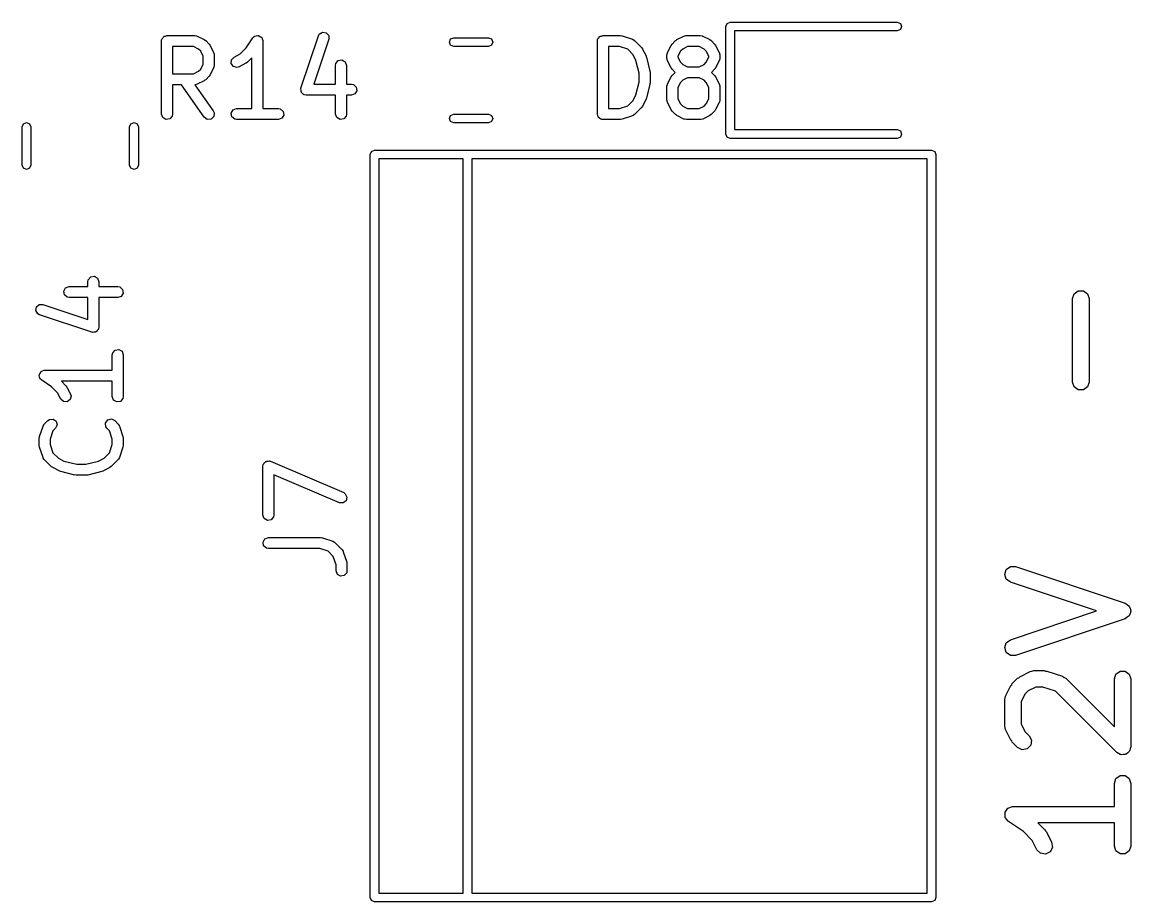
# Model space of a CAD drawing. Extents: x 85.1 to 152.3, y -110.2 to -37.
# Drawn here: x 137.18 to 152.34, y -71.64 to -59.61 of the extents above; entities that cross this region are included whole.
import ezdxf

# ---------------------------------------------------------------- set-up
doc = ezdxf.new("R2010")
doc.units = 0
doc.layers.add('BLACK', color=7, linetype='CONTINUOUS')

msp = doc.modelspace()

# ---------------------------------------------------------------- linework, layer by layer
at = {"layer": 'BLACK', "linetype": 'CONTINUOUS'}
for p, q in [((141.242, -59.7696), (141.286, -59.7427)), ((141.286, -59.7427), (141.337, -59.7502)), ((146.803, -59.6662), (146.821, -59.6238)), ((146.803, -61.1362), (146.803, -59.6662)), ((146.821, -59.6238), (146.863, -59.6062)), ((146.863, -59.6062), (149.148, -59.6062)), ((149.148, -59.7262), (146.923, -59.7262)), ((146.923, -59.7262), (146.923, -61.0762)), ((149.148, -59.6062), (149.191, -59.6238)), ((149.191, -59.7086), (149.148, -59.7262)), ((149.191, -59.6238), (149.208, -59.6662)), ((149.208, -59.6662), (149.191, -59.7086)), ((139.083, -59.8638), (139.085, -59.8541)), ((139.083, -60.8638), (139.083, -59.8638)), ((139.084, -59.8508), (139.086, -59.8479)), ((139.085, -59.8541), (139.084, -59.8508)), ((139.086, -59.8479), (139.088, -59.8382)), ((139.088, -59.8382), (139.1, -59.8232)), ((139.1, -59.8232), (139.11, -59.8064)), ((139.11, -59.8064), (139.116, -59.8041)), ((139.116, -59.8041), (139.121, -59.7989)), ((139.121, -59.7989), (139.14, -59.7955)), ((139.14, -59.7955), (139.158, -59.7888)), ((139.158, -59.7888), (139.539, -59.7888)), ((139.539, -59.7888), (139.565, -59.7933)), ((139.565, -59.7933), (139.568, -59.7962)), ((139.568, -59.7962), (139.573, -59.7967)), ((139.573, -59.7967), (139.668, -59.8444)), ((139.668, -59.8444), (139.686, -59.8577)), ((139.686, -59.8577), (139.688, -59.8584)), ((139.688, -59.8584), (139.735, -59.906)), ((140.243, -59.9589), (140.334, -59.8222)), ((140.334, -59.8222), (140.352, -59.8034)), ((140.352, -59.8034), (140.356, -59.8022)), ((140.356, -59.8022), (140.359, -59.7989)), ((140.359, -59.7989), (140.38, -59.7951)), ((140.38, -59.7951), (140.401, -59.789)), ((140.401, -59.789), (140.405, -59.7907)), ((140.405, -59.7907), (140.409, -59.79)), ((140.409, -59.79), (140.428, -59.8008)), ((140.428, -59.8008), (140.448, -59.8096)), ((140.448, -59.8096), (140.45, -59.8135)), ((140.45, -59.8135), (140.454, -59.8156)), ((140.454, -59.8156), (140.461, -59.8361)), ((140.461, -59.8361), (140.471, -59.8556)), ((140.471, -59.8556), (140.47, -59.8598)), ((140.47, -59.8598), (140.471, -59.8638)), ((140.471, -59.8638), (140.471, -60.7888)), ((140.992, -60.5068), (141.23, -59.7925)), ((141.372, -59.8399), (141.167, -60.4555)), ((141.23, -59.7925), (141.242, -59.7696)), ((141.337, -59.7502), (141.371, -59.7886)), ((141.371, -59.7886), (141.372, -59.8399)), ((143.022, -59.8787), (143.039, -59.8363)), ((143.039, -59.9211), (143.022, -59.8787)), ((143.039, -59.8363), (143.082, -59.8187)), ((143.082, -59.8187), (143.556, -59.8187)), ((143.556, -59.8187), (143.599, -59.8363)), ((143.599, -59.8363), (143.616, -59.8787)), ((143.616, -59.8787), (143.599, -59.9211)), ((145.046, -59.8638), (145.048, -59.8541)), ((145.046, -60.8638), (145.046, -59.8638)), ((145.047, -59.8508), (145.049, -59.8479)), ((145.048, -59.8541), (145.047, -59.8508)), ((145.049, -59.8479), (145.05, -59.8382)), ((145.05, -59.8382), (145.063, -59.8232)), ((145.063, -59.8232), (145.073, -59.8064)), ((145.073, -59.8064), (145.079, -59.8041)), ((145.079, -59.8041), (145.083, -59.7989)), ((145.083, -59.7989), (145.103, -59.7955)), ((145.103, -59.7955), (145.121, -59.7888)), ((145.121, -59.7888), (145.359, -59.7888)), ((145.359, -59.7888), (145.381, -59.7927)), ((145.381, -59.7927), (145.383, -59.7927)), ((145.383, -59.7927), (145.526, -59.8403)), ((145.526, -59.8403), (145.548, -59.8527)), ((145.548, -59.8527), (145.551, -59.8565)), ((145.551, -59.8565), (145.555, -59.8584)), ((145.555, -59.8584), (145.65, -59.9536)), ((146.068, -59.906), (146.115, -59.8584)), ((146.115, -59.8584), (146.134, -59.8455)), ((146.134, -59.8455), (146.135, -59.8444)), ((146.135, -59.8444), (146.23, -59.7967)), ((146.23, -59.7967), (146.255, -59.7893)), ((146.255, -59.7893), (146.26, -59.7904)), ((146.26, -59.7904), (146.264, -59.7888)), ((146.264, -59.7888), (146.454, -59.7888)), ((146.454, -59.7888), (146.48, -59.7933)), ((146.48, -59.7933), (146.483, -59.7962)), ((146.483, -59.7962), (146.488, -59.7967)), ((146.488, -59.7967), (146.583, -59.8444)), ((146.583, -59.8444), (146.601, -59.8577)), ((146.601, -59.8577), (146.603, -59.8584)), ((146.603, -59.8584), (146.65, -59.906)), ((139.522, -59.9388), (139.233, -59.9388)), ((139.233, -59.9388), (139.233, -60.3126)), ((139.59, -59.9731), (139.522, -59.9388)), ((139.62, -60.0035), (139.59, -59.9731)), ((139.655, -60.072), (139.62, -60.0035)), ((139.735, -59.906), (139.748, -59.9244)), ((139.748, -59.9244), (139.749, -59.9255)), ((139.749, -59.9255), (139.797, -60.0208)), ((139.797, -60.0208), (139.804, -60.0457)), ((139.804, -60.0457), (139.803, -60.0501)), ((139.803, -60.0501), (139.805, -60.0543)), ((140.077, -60.0825), (140.162, -60.0403)), ((140.162, -60.0403), (140.243, -59.9589)), ((143.082, -59.9387), (143.039, -59.9211)), ((143.556, -59.9387), (143.082, -59.9387)), ((143.599, -59.9211), (143.556, -59.9387)), ((145.347, -59.9388), (145.196, -59.9388)), ((145.196, -59.9388), (145.196, -60.7888)), ((145.461, -59.977), (145.347, -59.9388)), ((145.535, -60.0511), (145.461, -59.977)), ((145.574, -60.1281), (145.535, -60.0511)), ((145.65, -59.9536), (145.663, -59.972)), ((145.663, -59.972), (145.664, -59.9731)), ((145.664, -59.9731), (145.712, -60.0684)), ((145.998, -60.0543), (146.003, -60.0286)), ((146.003, -60.0286), (146.006, -60.0252)), ((146.006, -60.0208), (146.054, -59.9255)), ((146.006, -60.0252), (146.006, -60.0208)), ((146.054, -59.9255), (146.067, -59.9075)), ((146.067, -59.9075), (146.068, -59.906)), ((146.183, -60.0035), (146.148, -60.072)), ((146.213, -59.9731), (146.183, -60.0035)), ((146.281, -59.9388), (146.213, -59.9731)), ((146.437, -59.9388), (146.281, -59.9388)), ((146.505, -59.9731), (146.437, -59.9388)), ((146.535, -60.0035), (146.505, -59.9731)), ((146.57, -60.072), (146.535, -60.0035)), ((146.65, -59.906), (146.663, -59.9244)), ((146.663, -59.9244), (146.664, -59.9255)), ((146.664, -59.9255), (146.712, -60.0208)), ((146.712, -60.0208), (146.719, -60.0457)), ((146.719, -60.0457), (146.718, -60.0501)), ((146.718, -60.0501), (146.72, -60.0543)), ((139.62, -60.248), (139.655, -60.1794)), ((139.655, -60.1794), (139.655, -60.072)), ((139.805, -60.1972), (139.8, -60.2228)), ((139.805, -60.0543), (139.805, -60.1972)), ((140.039, -60.1709), (140.042, -60.1197)), ((140.069, -60.2121), (140.039, -60.1709)), ((140.042, -60.1197), (140.077, -60.0825)), ((140.239, -60.169), (140.144, -60.2166)), ((140.241, -60.1678), (140.239, -60.169)), ((140.259, -60.1549), (140.241, -60.1678)), ((140.321, -60.0925), (140.259, -60.1549)), ((140.321, -60.7888), (140.321, -60.0925)), ((141.464, -60.1972), (141.469, -60.1715)), ((141.464, -60.4555), (141.464, -60.1972)), ((141.469, -60.1715), (141.502, -60.1322)), ((141.502, -60.1322), (141.552, -60.1233)), ((141.552, -60.1233), (141.597, -60.1489)), ((141.597, -60.1489), (141.614, -60.1972)), ((141.614, -60.1972), (141.614, -60.4555)), ((145.617, -60.3016), (145.574, -60.1281)), ((145.712, -60.0684), (145.715, -60.0808)), ((145.715, -60.0808), (145.717, -60.0837)), ((145.717, -60.0837), (145.765, -60.2742)), ((145.998, -60.1019), (145.998, -60.0543)), ((146, -60.1061), (145.998, -60.1019)), ((145.999, -60.1105), (146, -60.1061)), ((146.006, -60.1355), (145.999, -60.1105)), ((146.054, -60.2307), (146.006, -60.1355)), ((146.148, -60.072), (146.148, -60.0842)), ((146.148, -60.0842), (146.183, -60.1527)), ((146.183, -60.1527), (146.213, -60.1831)), ((146.213, -60.1831), (146.281, -60.2174)), ((146.437, -60.2174), (146.505, -60.1831)), ((146.505, -60.1831), (146.535, -60.1527)), ((146.535, -60.1527), (146.57, -60.0842)), ((146.57, -60.0842), (146.57, -60.072)), ((146.712, -60.1355), (146.664, -60.2307)), ((146.715, -60.1276), (146.712, -60.131)), ((146.712, -60.131), (146.712, -60.1355)), ((146.72, -60.1019), (146.715, -60.1276)), ((146.72, -60.0543), (146.72, -60.1019)), ((139.233, -60.3126), (139.522, -60.3126)), ((139.522, -60.3126), (139.59, -60.2784)), ((139.59, -60.2784), (139.62, -60.248)), ((139.735, -60.3454), (139.688, -60.393)), ((139.736, -60.3439), (139.735, -60.3454)), ((139.749, -60.3259), (139.736, -60.3439)), ((139.797, -60.2307), (139.749, -60.3259)), ((139.8, -60.2228), (139.797, -60.2262)), ((139.797, -60.2262), (139.797, -60.2307)), ((140.119, -60.224), (140.069, -60.2121)), ((140.144, -60.2166), (140.119, -60.224)), ((145.617, -60.426), (145.617, -60.3016)), ((145.765, -60.2742), (145.766, -60.2891)), ((145.766, -60.2891), (145.767, -60.2924)), ((145.767, -60.2924), (145.767, -60.4352)), ((146.006, -60.4493), (146.054, -60.3541)), ((146.055, -60.2318), (146.054, -60.2307)), ((146.054, -60.3541), (146.067, -60.3361)), ((146.068, -60.2502), (146.055, -60.2318)), ((146.067, -60.3361), (146.068, -60.3346)), ((146.11, -60.2924), (146.068, -60.2502)), ((146.068, -60.3346), (146.11, -60.2924)), ((146.281, -60.2174), (146.437, -60.2174)), ((146.65, -60.2502), (146.608, -60.2924)), ((146.608, -60.2924), (146.65, -60.3346)), ((146.651, -60.2487), (146.65, -60.2502)), ((146.65, -60.3346), (146.663, -60.353)), ((146.664, -60.2307), (146.651, -60.2487)), ((146.663, -60.353), (146.664, -60.3541)), ((146.664, -60.3541), (146.712, -60.4493)), ((139.357, -60.4626), (139.233, -60.4626)), ((139.233, -60.4626), (139.233, -60.8638)), ((139.668, -60.9068), (139.357, -60.4626)), ((139.543, -60.4611), (139.54, -60.4623)), ((139.54, -60.4623), (139.791, -60.8208)), ((139.548, -60.4621), (139.543, -60.4611)), ((139.573, -60.4547), (139.548, -60.4621)), ((139.668, -60.4071), (139.573, -60.4547)), ((139.669, -60.4059), (139.668, -60.4071)), ((139.688, -60.393), (139.669, -60.4059)), ((140.992, -60.5125), (140.992, -60.5068)), ((141.167, -60.4555), (141.464, -60.4555)), ((141.614, -60.4555), (141.682, -60.4555)), ((141.682, -60.4555), (141.708, -60.46)), ((141.708, -60.46), (141.747, -60.493)), ((141.747, -60.493), (141.756, -60.5435)), ((145.574, -60.5995), (145.617, -60.426)), ((145.765, -60.4534), (145.717, -60.6439)), ((145.767, -60.4352), (145.765, -60.45)), ((145.765, -60.45), (145.765, -60.4534)), ((145.998, -60.4829), (146.003, -60.4572)), ((145.998, -60.6733), (145.998, -60.4829)), ((146.003, -60.4572), (146.006, -60.4538)), ((146.006, -60.4538), (146.006, -60.4493)), ((146.183, -60.4321), (146.148, -60.5006)), ((146.148, -60.5006), (146.148, -60.6556)), ((146.213, -60.4016), (146.183, -60.4321)), ((146.281, -60.3674), (146.213, -60.4016)), ((146.437, -60.3674), (146.281, -60.3674)), ((146.505, -60.4016), (146.437, -60.3674)), ((146.535, -60.4321), (146.505, -60.4016)), ((146.57, -60.5006), (146.535, -60.4321)), ((146.57, -60.6556), (146.57, -60.5006)), ((146.712, -60.4493), (146.719, -60.4743)), ((146.719, -60.4743), (146.718, -60.4787)), ((146.718, -60.4787), (146.72, -60.4829)), ((146.72, -60.4829), (146.72, -60.6733)), ((140.989, -60.5175), (140.992, -60.5125)), ((140.993, -60.5376), (140.989, -60.5175)), ((140.993, -60.5581), (140.993, -60.5376)), ((140.997, -60.5623), (140.993, -60.5581)), ((140.998, -60.568), (140.997, -60.5623)), ((141.014, -60.5811), (140.998, -60.568)), ((141.027, -60.5964), (141.014, -60.5811)), ((141.033, -60.5973), (141.027, -60.5964)), ((141.037, -60.601), (141.033, -60.5973)), ((141.063, -60.6055), (141.037, -60.601)), ((141.464, -60.6055), (141.063, -60.6055)), ((141.464, -60.8638), (141.464, -60.6055)), ((141.682, -60.6055), (141.614, -60.6055)), ((141.614, -60.6055), (141.614, -60.8638)), ((141.73, -60.5879), (141.682, -60.6055)), ((141.756, -60.5435), (141.73, -60.5879)), ((145.535, -60.6765), (145.574, -60.5995)), ((145.712, -60.6593), (145.664, -60.7545)), ((145.717, -60.6439), (145.712, -60.6557)), ((145.712, -60.6557), (145.712, -60.6593)), ((146.148, -60.6556), (146.183, -60.7242)), ((146.535, -60.7242), (146.57, -60.6556)), ((140.037, -60.8508), (140.062, -60.8064)), ((140.062, -60.8064), (140.111, -60.7888)), ((140.111, -60.7888), (140.321, -60.7888)), ((140.471, -60.7888), (140.682, -60.7888)), ((140.682, -60.7888), (140.708, -60.7933)), ((140.708, -60.7933), (140.747, -60.8263)), ((145.196, -60.7888), (145.347, -60.7888)), ((145.347, -60.7888), (145.461, -60.7506)), ((145.461, -60.7506), (145.535, -60.6765)), ((145.65, -60.774), (145.555, -60.8692)), ((145.651, -60.7725), (145.65, -60.774)), ((145.664, -60.7545), (145.651, -60.7725)), ((146, -60.6776), (145.998, -60.6733)), ((145.999, -60.6819), (146, -60.6776)), ((146.006, -60.7069), (145.999, -60.6819)), ((146.054, -60.8021), (146.006, -60.7069)), ((146.055, -60.8032), (146.054, -60.8021)), ((146.068, -60.8216), (146.055, -60.8032)), ((146.183, -60.7242), (146.213, -60.7546)), ((146.213, -60.7546), (146.281, -60.7888)), ((146.281, -60.7888), (146.437, -60.7888)), ((146.437, -60.7888), (146.505, -60.7546)), ((146.505, -60.7546), (146.535, -60.7242)), ((146.664, -60.8021), (146.651, -60.8201)), ((146.712, -60.7069), (146.664, -60.8021)), ((146.715, -60.699), (146.712, -60.7024)), ((146.712, -60.7024), (146.712, -60.7069)), ((146.72, -60.6733), (146.715, -60.699)), ((139.101, -60.912), (139.083, -60.8638)), ((139.145, -60.9377), (139.101, -60.912)), ((139.196, -60.9288), (139.145, -60.9377)), ((139.229, -60.8895), (139.196, -60.9288)), ((139.233, -60.8638), (139.229, -60.8895)), ((139.71, -60.9363), (139.668, -60.9068)), ((139.761, -60.9318), (139.71, -60.9363)), ((139.798, -60.8955), (139.761, -60.9318)), ((139.791, -60.8208), (139.802, -60.8444)), ((139.802, -60.8444), (139.798, -60.8955)), ((140.046, -60.9013), (140.037, -60.8508)), ((140.085, -60.9343), (140.046, -60.9013)), ((140.111, -60.9388), (140.085, -60.9343)), ((140.682, -60.9388), (140.111, -60.9388)), ((140.73, -60.9213), (140.682, -60.9388)), ((140.756, -60.8768), (140.73, -60.9213)), ((140.747, -60.8263), (140.756, -60.8768)), ((141.482, -60.912), (141.464, -60.8638)), ((141.526, -60.9377), (141.482, -60.912)), ((141.577, -60.9288), (141.526, -60.9377)), ((141.61, -60.8895), (141.577, -60.9288)), ((141.614, -60.8638), (141.61, -60.8895)), ((143.022, -60.9237), (143.039, -60.8813)), ((143.039, -60.9661), (143.022, -60.9237)), ((143.039, -60.8813), (143.082, -60.8637)), ((143.082, -60.8637), (143.556, -60.8637)), ((143.556, -60.8637), (143.599, -60.8813)), ((143.599, -60.8813), (143.616, -60.9237)), ((143.616, -60.9237), (143.599, -60.9661)), ((145.053, -60.8821), (145.046, -60.8638)), ((145.056, -60.9013), (145.053, -60.8821)), ((145.061, -60.9057), (145.056, -60.9013)), ((145.063, -60.912), (145.061, -60.9057)), ((145.08, -60.9218), (145.063, -60.912)), ((145.095, -60.9343), (145.08, -60.9218)), ((145.105, -60.936), (145.095, -60.9343)), ((145.108, -60.9377), (145.105, -60.936)), ((145.111, -60.9371), (145.108, -60.9377)), ((145.121, -60.9388), (145.111, -60.9371)), ((145.359, -60.9388), (145.121, -60.9388)), ((145.361, -60.9383), (145.359, -60.9388)), ((145.383, -60.935), (145.361, -60.9383)), ((145.526, -60.8874), (145.383, -60.935)), ((145.529, -60.8846), (145.526, -60.8874)), ((145.534, -60.8842), (145.529, -60.8846)), ((145.555, -60.8692), (145.534, -60.8842)), ((146.115, -60.8692), (146.068, -60.8216)), ((146.117, -60.8699), (146.115, -60.8692)), ((146.135, -60.8833), (146.117, -60.8699)), ((146.23, -60.9309), (146.135, -60.8833)), ((146.235, -60.9314), (146.23, -60.9309)), ((146.238, -60.9343), (146.235, -60.9314)), ((146.264, -60.9388), (146.238, -60.9343)), ((146.454, -60.9388), (146.264, -60.9388)), ((146.458, -60.9373), (146.454, -60.9388)), ((146.463, -60.9383), (146.458, -60.9373)), ((146.488, -60.9309), (146.463, -60.9383)), ((146.583, -60.8833), (146.488, -60.9309)), ((146.584, -60.8821), (146.583, -60.8833)), ((146.603, -60.8692), (146.584, -60.8821)), ((146.65, -60.8216), (146.603, -60.8692)), ((146.651, -60.8201), (146.65, -60.8216)), ((137.178, -61.0391), (137.195, -60.9967)), ((137.178, -61.5617), (137.178, -61.0391)), ((137.195, -60.9967), (137.238, -60.9791)), ((137.238, -60.9791), (137.28, -60.9967)), ((137.28, -60.9967), (137.298, -61.0391)), ((137.298, -61.0391), (137.298, -61.5617)), ((138.648, -61.0391), (138.665, -60.9967)), ((138.648, -61.5617), (138.648, -61.0391)), ((138.665, -60.9967), (138.708, -60.9791)), ((138.708, -60.9791), (138.75, -60.9967)), ((138.75, -60.9967), (138.768, -61.0391)), ((138.768, -61.0391), (138.768, -61.5617)), ((143.082, -60.9837), (143.039, -60.9661)), ((143.556, -60.9837), (143.082, -60.9837)), ((143.599, -60.9661), (143.556, -60.9837)), ((146.923, -61.0762), (149.148, -61.0762)), ((149.148, -61.0762), (149.191, -61.0938)), ((149.191, -61.0938), (149.208, -61.1362)), ((146.821, -61.1786), (146.803, -61.1362)), ((146.863, -61.1962), (146.821, -61.1786)), ((149.148, -61.1962), (146.863, -61.1962)), ((149.191, -61.1786), (149.148, -61.1962)), ((149.208, -61.1362), (149.191, -61.1786)), ((141.938, -61.4172), (141.956, -61.3748)), ((141.938, -71.5772), (141.938, -61.4172)), ((141.956, -61.3748), (141.998, -61.3572)), ((141.998, -61.3572), (149.618, -61.3572)), ((149.618, -61.3572), (149.661, -61.3748)), ((149.661, -61.3748), (149.678, -61.4172)), ((149.678, -61.4172), (149.678, -71.5772)), ((137.195, -61.6041), (137.178, -61.5617)), ((137.298, -61.5617), (137.28, -61.6041)), ((138.665, -61.6041), (138.648, -61.5617)), ((138.768, -61.5617), (138.75, -61.6041)), ((142.058, -61.4772), (142.058, -71.5172)), ((143.208, -61.4772), (142.058, -61.4772)), ((143.208, -71.5172), (143.208, -61.4772)), ((143.328, -61.4772), (143.328, -71.5172)), ((149.558, -61.4772), (143.328, -61.4772)), ((149.558, -71.5172), (149.558, -61.4772)), ((137.238, -61.6217), (137.195, -61.6041)), ((137.28, -61.6041), (137.238, -61.6217)), ((138.708, -61.6217), (138.665, -61.6041)), ((138.75, -61.6041), (138.708, -61.6217)), ((138.115, -63.0907), (138.166, -63.0818)), ((138.166, -63.0818), (138.21, -63.1075)), ((137.771, -63.2411), (137.82, -63.2235)), ((137.82, -63.2235), (138.078, -63.2235)), ((138.078, -63.1557), (138.082, -63.13)), ((138.078, -63.2235), (138.078, -63.1557)), ((138.082, -63.13), (138.115, -63.0907)), ((138.21, -63.1075), (138.228, -63.1557)), ((138.228, -63.1557), (138.228, -63.2235)), ((138.228, -63.2235), (138.486, -63.2235)), ((138.486, -63.2235), (138.512, -63.2281)), ((138.512, -63.2281), (138.551, -63.261)), ((137.746, -63.2855), (137.771, -63.2411)), ((137.755, -63.336), (137.746, -63.2855)), ((137.794, -63.369), (137.755, -63.336)), ((137.82, -63.3735), (137.794, -63.369)), ((138.078, -63.3735), (137.82, -63.3735)), ((138.078, -63.6707), (138.078, -63.3735)), ((138.486, -63.3735), (138.228, -63.3735)), ((138.228, -63.3735), (138.228, -63.7747)), ((138.534, -63.356), (138.486, -63.3735)), ((138.56, -63.3116), (138.534, -63.356)), ((138.551, -63.261), (138.56, -63.3116)), ((151.546, -63.3858), (151.568, -63.3196)), ((151.546, -64.5286), (151.546, -63.3858)), ((151.568, -63.3196), (151.624, -63.2788)), ((151.624, -63.2788), (151.694, -63.2788)), ((151.694, -63.2788), (151.75, -63.3196)), ((151.75, -63.3196), (151.771, -63.3858)), ((151.771, -63.3858), (151.771, -64.5286)), ((137.365, -63.5517), (137.373, -63.5009)), ((137.373, -63.5009), (137.411, -63.4669)), ((137.411, -63.4669), (137.462, -63.4655)), ((137.462, -63.4655), (138.078, -63.6707)), ((137.392, -63.5954), (137.365, -63.5517)), ((137.415, -63.6078), (137.392, -63.5954)), ((138.129, -63.8459), (137.415, -63.6078)), ((138.18, -63.8445), (138.16, -63.845)), ((138.185, -63.8407), (138.18, -63.8445)), ((138.19, -63.8397), (138.185, -63.8407)), ((138.204, -63.824), (138.19, -63.8397)), ((138.219, -63.8104), (138.204, -63.824)), ((138.22, -63.8048), (138.219, -63.8104)), ((138.223, -63.8004), (138.22, -63.8048)), ((138.228, -63.7747), (138.223, -63.8004)), ((138.135, -63.8457), (138.129, -63.8459)), ((138.14, -63.8486), (138.135, -63.8457)), ((138.16, -63.845), (138.14, -63.8486)), ((138.411, -64.1557), (138.416, -64.13)), ((138.416, -64.13), (138.449, -64.0907)), ((138.449, -64.0907), (138.499, -64.0818)), ((138.499, -64.0818), (138.544, -64.1075)), ((138.544, -64.1075), (138.561, -64.1557)), ((138.411, -64.3664), (138.411, -64.1557)), ((138.561, -64.1557), (138.561, -64.7271)), ((137.411, -64.4366), (137.413, -64.4326)), ((137.417, -64.4575), (137.411, -64.4366)), ((137.412, -64.4284), (137.423, -64.4095)), ((137.413, -64.4326), (137.412, -64.4284)), ((137.423, -64.4095), (137.432, -64.3896)), ((137.432, -64.3896), (137.436, -64.3877)), ((137.436, -64.3877), (137.438, -64.3839)), ((137.438, -64.3839), (137.458, -64.3765)), ((137.458, -64.3765), (137.478, -64.3668)), ((137.478, -64.3668), (137.482, -64.3679)), ((137.482, -64.3679), (137.486, -64.3664)), ((137.486, -64.3664), (138.411, -64.3664)), ((137.421, -64.4789), (137.417, -64.4575)), ((137.425, -64.4817), (137.421, -64.4789)), ((137.426, -64.4858), (137.425, -64.4817)), ((137.445, -64.5038), (137.426, -64.4858)), ((137.581, -64.5949), (137.445, -64.5038)), ((137.663, -64.6763), (137.581, -64.5949)), ((138.411, -64.5164), (137.715, -64.5164)), ((137.715, -64.5164), (137.777, -64.5788)), ((137.777, -64.5788), (137.79, -64.5972)), ((137.79, -64.5972), (137.791, -64.5983)), ((137.791, -64.5983), (137.839, -64.6936)), ((138.411, -64.7271), (138.411, -64.5164)), ((151.568, -64.5948), (151.546, -64.5286)), ((151.624, -64.6356), (151.568, -64.5948)), ((151.75, -64.5948), (151.694, -64.6356)), ((151.771, -64.5286), (151.75, -64.5948)), ((137.705, -64.7606), (137.663, -64.6763)), ((137.846, -64.7185), (137.835, -64.7684)), ((137.839, -64.6936), (137.846, -64.7185)), ((138.429, -64.7753), (138.411, -64.7271)), ((138.557, -64.7528), (138.524, -64.7921)), ((138.561, -64.7271), (138.557, -64.7528)), ((151.694, -64.6356), (151.624, -64.6356)), ((137.742, -64.7959), (137.705, -64.7606)), ((137.793, -64.799), (137.742, -64.7959)), ((137.835, -64.7684), (137.793, -64.799)), ((138.473, -64.801), (138.429, -64.7753)), ((138.524, -64.7921), (138.473, -64.801)), ((137.481, -65.1026), (137.528, -65.055)), ((137.528, -65.055), (137.55, -65.0401)), ((137.55, -65.0401), (137.601, -65.0356)), ((137.601, -65.0356), (137.643, -65.065)), ((138.319, -65.0886), (138.348, -65.0466)), ((138.348, -65.0466), (138.398, -65.0333)), ((138.398, -65.0333), (138.444, -65.055)), ((138.444, -65.055), (138.492, -65.1026)), ((137.415, -65.2748), (137.463, -65.132)), ((137.463, -65.132), (137.475, -65.1091)), ((137.475, -65.1091), (137.479, -65.1067)), ((137.479, -65.1067), (137.481, -65.1026)), ((137.599, -65.1962), (137.561, -65.3107)), ((137.634, -65.1611), (137.599, -65.1962)), ((137.656, -65.1146), (137.634, -65.1611)), ((137.643, -65.065), (137.656, -65.1146)), ((138.323, -65.1398), (138.319, -65.0886)), ((138.338, -65.1611), (138.323, -65.1398)), ((138.373, -65.1962), (138.338, -65.1611)), ((138.411, -65.3107), (138.373, -65.1962)), ((138.492, -65.1026), (138.507, -65.124)), ((138.507, -65.124), (138.507, -65.1284)), ((138.507, -65.1284), (138.51, -65.132)), ((138.51, -65.132), (138.557, -65.2748)), ((137.411, -65.2985), (137.415, -65.2764)), ((137.411, -65.3938), (137.411, -65.2985)), ((137.415, -65.2764), (137.415, -65.2748)), ((137.561, -65.3107), (137.561, -65.3816)), ((138.411, -65.3816), (138.411, -65.3107)), ((138.557, -65.2748), (138.561, -65.297)), ((138.561, -65.297), (138.561, -65.2985)), ((138.561, -65.2985), (138.561, -65.3938)), ((137.412, -65.3953), (137.411, -65.3938)), ((137.415, -65.4175), (137.412, -65.3953)), ((137.463, -65.5603), (137.415, -65.4175)), ((137.561, -65.3816), (137.599, -65.4961)), ((137.599, -65.4961), (137.674, -65.5702)), ((138.299, -65.5702), (138.373, -65.4961)), ((138.373, -65.4961), (138.411, -65.3816)), ((138.557, -65.4175), (138.51, -65.5603)), ((138.561, -65.3938), (138.557, -65.4159)), ((138.557, -65.4159), (138.557, -65.4175)), ((137.465, -65.5639), (137.463, -65.5603)), ((137.466, -65.5683), (137.465, -65.5639)), ((137.481, -65.5897), (137.466, -65.5683)), ((137.576, -65.6849), (137.481, -65.5897)), ((137.674, -65.5702), (137.75, -65.6087)), ((137.75, -65.6087), (137.924, -65.6521)), ((137.924, -65.6521), (138.048, -65.6521)), ((138.048, -65.6521), (138.222, -65.6087)), ((138.222, -65.6087), (138.299, -65.5702)), ((138.492, -65.5897), (138.396, -65.6849)), ((138.494, -65.5856), (138.492, -65.5897)), ((138.497, -65.5832), (138.494, -65.5856)), ((138.51, -65.5603), (138.497, -65.5832)), ((140.471, -65.6813), (140.476, -65.6557)), ((140.476, -65.6557), (140.482, -65.6489)), ((140.482, -65.6489), (140.484, -65.6402)), ((140.484, -65.6402), (140.498, -65.6298)), ((140.498, -65.6298), (140.509, -65.6164)), ((140.509, -65.6164), (140.518, -65.6148)), ((140.518, -65.6148), (140.525, -65.6095)), ((140.525, -65.6095), (140.542, -65.6105)), ((140.542, -65.6105), (140.559, -65.6075)), ((140.559, -65.6075), (140.567, -65.6119)), ((140.567, -65.6119), (140.576, -65.6124)), ((140.576, -65.6124), (141.576, -66.0409)), ((137.578, -65.6856), (137.576, -65.6849)), ((137.596, -65.6989), (137.578, -65.6856)), ((137.691, -65.7466), (137.596, -65.6989)), ((137.694, -65.747), (137.691, -65.7466)), ((137.706, -65.7522), (137.694, -65.747)), ((137.897, -65.7999), (137.706, -65.7522)), ((137.9, -65.7995), (137.897, -65.7999)), ((137.915, -65.8021), (137.9, -65.7995)), ((138.058, -65.8021), (137.915, -65.8021)), ((138.061, -65.8009), (138.058, -65.8021)), ((138.076, -65.7999), (138.061, -65.8009)), ((138.266, -65.7522), (138.076, -65.7999)), ((138.269, -65.7503), (138.266, -65.7522)), ((138.282, -65.7466), (138.269, -65.7503)), ((138.377, -65.6989), (138.282, -65.7466)), ((138.378, -65.6978), (138.377, -65.6989)), ((138.396, -65.6849), (138.378, -65.6978)), ((140.471, -66.348), (140.471, -65.6813)), ((141.517, -66.1788), (140.621, -65.7951)), ((140.621, -65.7951), (140.621, -66.348)), ((141.576, -66.0409), (141.598, -66.0552)), ((141.598, -66.0552), (141.621, -66.101)), ((141.621, -66.101), (141.609, -66.151)), ((141.568, -66.1817), (141.517, -66.1788)), ((141.609, -66.151), (141.568, -66.1817)), ((140.489, -66.3962), (140.471, -66.348)), ((140.533, -66.4218), (140.489, -66.3962)), ((140.584, -66.4129), (140.533, -66.4218)), ((140.617, -66.3736), (140.584, -66.4129)), ((140.621, -66.348), (140.617, -66.3736)), ((140.473, -66.7159), (140.498, -66.6715)), ((140.481, -66.7664), (140.473, -66.7159)), ((140.498, -66.6715), (140.546, -66.6539)), ((140.546, -66.6539), (141.261, -66.6539)), ((141.261, -66.6539), (141.283, -66.6578)), ((141.283, -66.6578), (141.284, -66.6578)), ((141.284, -66.6578), (141.427, -66.7054)), ((141.427, -66.7054), (141.45, -66.7178)), ((141.45, -66.7178), (141.453, -66.7216)), ((141.453, -66.7216), (141.457, -66.7235)), ((141.457, -66.7235), (141.552, -66.8188)), ((140.521, -66.7994), (140.481, -66.7664)), ((140.546, -66.8039), (140.521, -66.7994)), ((141.249, -66.8039), (140.546, -66.8039)), ((141.363, -66.8421), (141.249, -66.8039)), ((141.433, -66.9123), (141.363, -66.8421)), ((141.552, -66.8188), (141.567, -66.8401)), ((141.567, -66.8401), (141.567, -66.8446)), ((141.567, -66.8446), (141.57, -66.8481)), ((141.57, -66.8481), (141.618, -66.9909)), ((141.471, -67.0268), (141.433, -66.9123)), ((141.471, -67.1099), (141.471, -67.0268)), ((141.618, -66.9909), (141.621, -67.0131)), ((141.621, -67.0131), (141.621, -67.0146)), ((141.621, -67.0146), (141.621, -67.1099)), ((141.489, -67.1581), (141.471, -67.1099)), ((141.533, -67.1837), (141.489, -67.1581)), ((141.584, -67.1748), (141.533, -67.1837)), ((141.617, -67.1355), (141.584, -67.1748)), ((141.621, -67.1099), (141.617, -67.1355)), ((150.618, -67.1586), (150.64, -67.0926)), ((150.639, -67.2249), (150.618, -67.1586)), ((150.64, -67.0926), (150.696, -67.0522)), ((150.696, -67.0522), (150.766, -67.0527)), ((150.766, -67.0527), (152.266, -67.5527)), ((150.695, -67.2662), (150.639, -67.2249)), ((151.875, -67.6594), (150.695, -67.2662)), ((152.266, -67.5527), (152.293, -67.5729)), ((152.293, -67.5729), (152.321, -67.5926)), ((152.321, -67.5926), (152.321, -67.5935)), ((152.321, -67.5935), (152.322, -67.594)), ((152.322, -67.594), (152.332, -67.6263)), ((152.332, -67.6263), (152.343, -67.6586)), ((150.695, -68.0527), (151.875, -67.6594)), ((152.266, -67.7662), (150.766, -68.2662)), ((152.293, -67.746), (152.266, -67.7662)), ((152.321, -67.7262), (152.293, -67.746)), ((152.322, -67.7249), (152.321, -67.7254)), ((152.321, -67.7254), (152.321, -67.7262)), ((152.332, -67.6925), (152.322, -67.7249)), ((152.343, -67.6603), (152.332, -67.6925)), ((152.343, -67.6586), (152.343, -67.6594)), ((152.343, -67.6594), (152.343, -67.6603)), ((150.639, -68.094), (150.695, -68.0527)), ((150.618, -68.1603), (150.639, -68.094)), ((150.64, -68.2262), (150.618, -68.1603)), ((150.696, -68.2667), (150.64, -68.2262)), ((150.766, -68.2662), (150.696, -68.2667)), ((150.823, -68.5588), (150.966, -68.4874)), ((150.966, -68.4874), (150.991, -68.4835)), ((150.991, -68.4835), (151.016, -68.4755)), ((151.016, -68.4755), (151.159, -68.4755)), ((151.159, -68.4755), (151.176, -68.4811)), ((151.176, -68.4811), (151.194, -68.4813)), ((151.194, -68.4813), (151.409, -68.5527)), ((152.118, -68.588), (152.139, -68.5219)), ((152.139, -68.5219), (152.196, -68.481)), ((152.196, -68.481), (152.265, -68.481)), ((152.265, -68.481), (152.321, -68.5219)), ((152.321, -68.5219), (152.343, -68.588)), ((150.63, -68.8234), (150.701, -68.6805)), ((150.701, -68.6805), (150.714, -68.6676)), ((150.714, -68.6676), (150.722, -68.6513)), ((150.722, -68.6513), (150.794, -68.5799)), ((150.794, -68.5799), (150.81, -68.5716)), ((150.81, -68.5716), (150.823, -68.5588)), ((151.409, -68.5527), (151.43, -68.5681)), ((151.43, -68.5681), (151.453, -68.5799)), ((151.453, -68.5799), (152.118, -69.245)), ((152.118, -69.245), (152.118, -68.588)), ((152.343, -68.588), (152.343, -69.5166)), ((150.618, -68.8737), (150.626, -68.849)), ((150.626, -68.849), (150.63, -68.8234)), ((150.894, -68.7975), (150.843, -68.9003)), ((150.94, -68.7519), (150.894, -68.7975)), ((151.043, -68.7005), (150.94, -68.7519)), ((151.141, -68.7005), (151.043, -68.7005)), ((151.312, -68.7578), (151.141, -68.7005)), ((152.151, -69.5961), (151.312, -68.7578)), ((150.618, -69.2309), (150.618, -68.8737)), ((150.843, -68.9003), (150.843, -69.2043)), ((150.626, -69.2555), (150.618, -69.2309)), ((150.63, -69.2812), (150.626, -69.2555)), ((150.701, -69.424), (150.63, -69.2812)), ((150.843, -69.2043), (150.894, -69.3071)), ((150.714, -69.437), (150.701, -69.424)), ((150.722, -69.4533), (150.714, -69.437)), ((150.794, -69.5247), (150.722, -69.4533)), ((150.894, -69.3071), (150.953, -69.3656)), ((150.953, -69.3656), (150.984, -69.4275)), ((150.984, -69.4275), (150.973, -69.4962)), ((150.856, -69.5563), (150.794, -69.5247)), ((150.924, -69.5454), (150.856, -69.5563)), ((150.973, -69.4962), (150.924, -69.5454)), ((152.174, -69.6081), (152.151, -69.5961)), ((152.3, -69.5982), (152.281, -69.6168)), ((152.321, -69.5827), (152.3, -69.5982)), ((152.324, -69.5741), (152.321, -69.5827)), ((152.331, -69.5676), (152.324, -69.5741)), ((152.335, -69.5416), (152.331, -69.5676)), ((152.343, -69.5166), (152.335, -69.5416)), ((152.196, -69.6236), (152.174, -69.6081)), ((152.205, -69.6236), (152.196, -69.6236)), ((152.213, -69.6277), (152.205, -69.6236)), ((152.239, -69.6236), (152.213, -69.6277)), ((152.265, -69.6236), (152.239, -69.6236)), ((152.272, -69.6182), (152.265, -69.6236)), ((152.281, -69.6168), (152.272, -69.6182)), ((152.139, -69.9504), (152.196, -69.9096)), ((152.196, -69.9096), (152.265, -69.9096)), ((152.265, -69.9096), (152.321, -69.9504)), ((152.118, -70.0166), (152.139, -69.9504)), ((152.118, -70.3326), (152.118, -70.0166)), ((152.321, -69.9504), (152.343, -70.0166)), ((152.343, -70.0166), (152.343, -70.8737)), ((150.642, -70.384), (150.661, -70.3569)), ((150.661, -70.3569), (150.663, -70.356)), ((150.663, -70.356), (150.664, -70.3541)), ((150.664, -70.3541), (150.695, -70.344)), ((150.695, -70.344), (150.726, -70.3327)), ((150.726, -70.3327), (150.728, -70.3334)), ((150.728, -70.3334), (150.73, -70.3326)), ((150.73, -70.3326), (152.118, -70.3326)), ((150.622, -70.4147), (150.623, -70.4127)), ((150.623, -70.4473), (150.622, -70.4147)), ((150.623, -70.4104), (150.642, -70.384)), ((150.623, -70.4127), (150.623, -70.4104)), ((150.623, -70.4799), (150.623, -70.4473)), ((150.625, -70.4818), (150.623, -70.4799)), ((150.625, -70.4842), (150.625, -70.4818)), ((150.645, -70.5098), (150.625, -70.4842)), ((150.664, -70.5362), (150.645, -70.5098)), ((150.666, -70.5369), (150.664, -70.5362)), ((150.668, -70.5387), (150.666, -70.5369)), ((150.873, -70.6754), (150.668, -70.5387)), ((152.118, -70.5576), (151.073, -70.5576)), ((151.073, -70.5576), (151.167, -70.6513)), ((151.167, -70.6513), (151.175, -70.6676)), ((151.175, -70.6676), (151.188, -70.6805)), ((152.118, -70.8737), (152.118, -70.5576)), ((150.995, -70.7975), (150.873, -70.6754)), ((151.058, -70.924), (150.995, -70.7975)), ((151.188, -70.6805), (151.26, -70.8234)), ((151.107, -70.9736), (151.058, -70.924)), ((151.238, -70.9539), (151.176, -70.985)), ((151.27, -70.8922), (151.238, -70.9539)), ((151.26, -70.8234), (151.27, -70.8922)), ((152.139, -70.9398), (152.118, -70.8737)), ((152.196, -70.9807), (152.139, -70.9398)), ((152.321, -70.9398), (152.265, -70.9807)), ((152.343, -70.8737), (152.321, -70.9398)), ((151.176, -70.985), (151.107, -70.9736)), ((152.265, -70.9807), (152.196, -70.9807)), ((141.956, -71.6196), (141.938, -71.5772)), ((142.058, -71.5172), (143.208, -71.5172)), ((143.328, -71.5172), (149.558, -71.5172)), ((149.678, -71.5772), (149.661, -71.6196)), ((141.998, -71.6372), (141.956, -71.6196)), ((143.268, -71.6372), (141.998, -71.6372)), ((149.618, -71.6372), (143.268, -71.6372)), ((149.661, -71.6196), (149.618, -71.6372))]:
    msp.add_line(p, q, dxfattribs=at)

doc.saveas('drawing.dxf')
